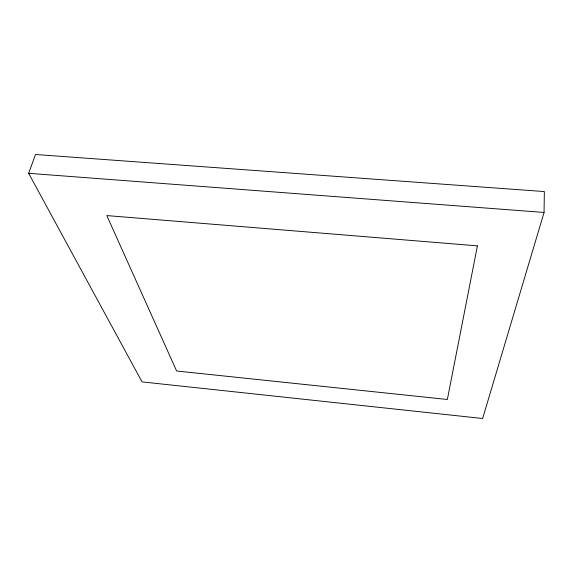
<?xml version="1.0" encoding="UTF-8"?>
<svg xmlns="http://www.w3.org/2000/svg" width="573" height="573" viewBox="0 0 573 573"><rect width="100%" height="100%" fill="white"/><g stroke="black" fill="none" stroke-linecap="round" stroke-linejoin="round"><path stroke-width="0.86" d="M544.056 212.454L544.35 191.568L35.519 154.502L28.65 173.311L142.047 381.89L482.645 418.498L544.056 212.454L28.65 173.311M477.409 245.86L447.355 399.481L176.62 371.003L106.807 215.577L477.409 245.86"/></g></svg>
